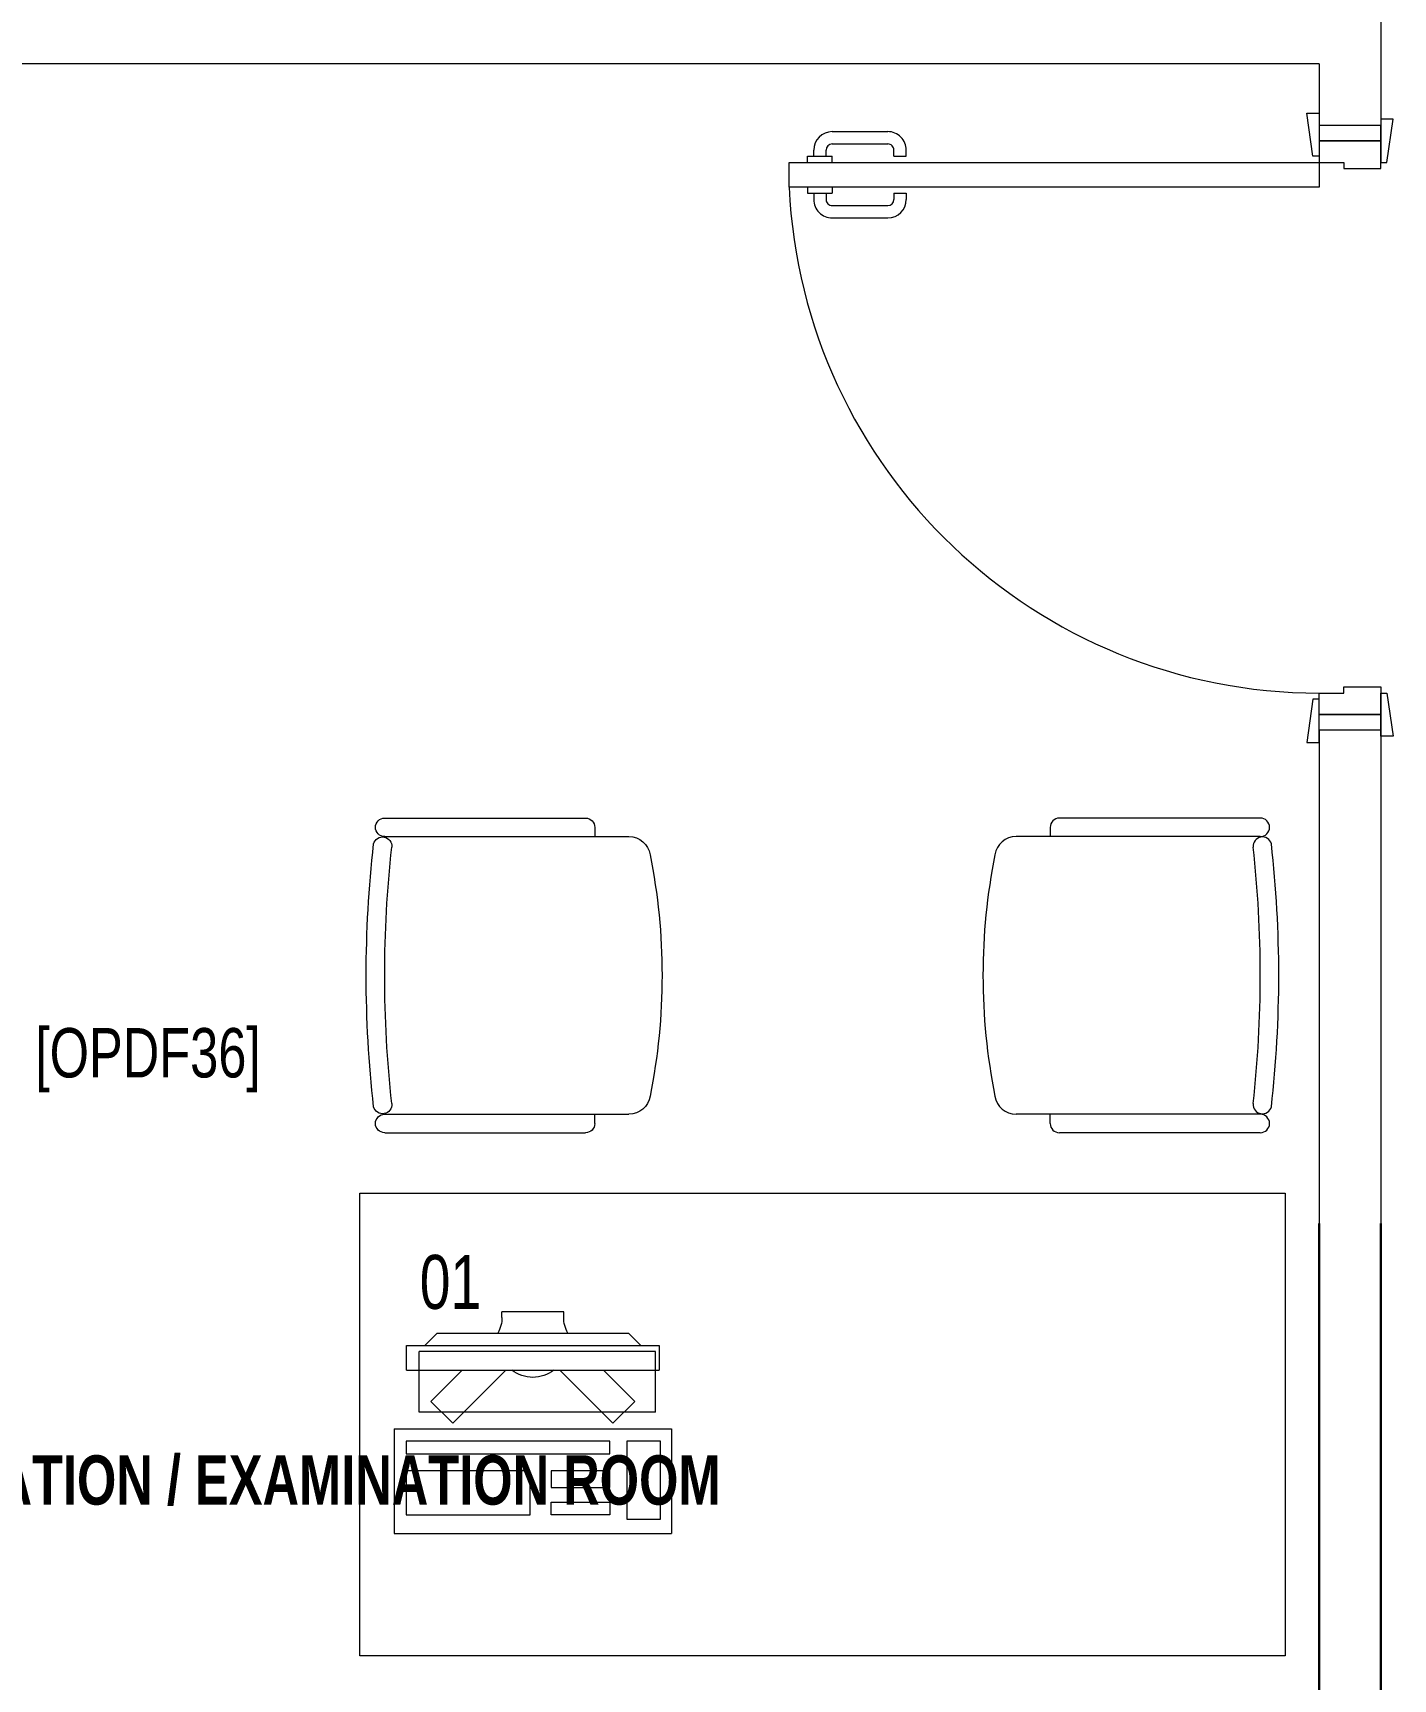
# Model space of a CAD drawing. Extents: x -234346 to 58427, y -132654 to -82394.
# Drawn here: x -31237 to -29032, y -115191 to -112523 of the extents above; entities that cross this region are included whole.
import ezdxf

# ---------------------------------------------------------------- set-up
doc = ezdxf.new("R2010")
doc.units = 0
doc.header["$LTSCALE"] = 8
for name, color, linetype, lineweight in [('72_EGR_BASE_TEXT', 9, 'Continuous', 5), ('72_EGR_EQP_TAG', 9, 'Continuous', 5), ('LOADING', 9, 'Continuous', 5), ('Walls', 9, 'Continuous', 5), ('Wooden Joinery', 9, 'Continuous', 5)]:
    doc.layers.add(name, color=color, linetype=linetype, lineweight=lineweight)
doc.layers.add('TME-NON MEDICAL FURNITURE', color=9, linetype='Continuous')
doc.layers.add('X-WHITE glass', color=9, linetype='Continuous')
doc.styles.add('X3G_ENTITY_257CFD', font='swisscl.ttf', dxfattribs={"height": 200})
doc.styles.add('X3G_ENTITY_9EC9', font='swisscl.ttf', dxfattribs={"height": 0.2})
doc.styles.add('X3G_ENTITY_9F38', font='swisscl.ttf', dxfattribs={"height": 0.2})

# ---------------------------------------------------------------- blocks, each defined once
blk = doc.blocks.new('A$C72370EFE')
at = {"layer": 'Wooden Joinery'}
for p, q in [((-0.01, -0.04), (-0.02, -0.04)), ((-0.01, -0.03), (-0.01, -0.07)), ((0, -0.03), (-0.01, -0.03)), ((0.04, -0.03), (0.05, -0.03)), ((0.05, -0.03), (0.05, -0.07)), ((0.05, -0.04), (0.06, -0.04)), ((-0.05, -0.07), (-0.05, -0.16)), ((-0.03, -0.07), (-0.03, -0.16)), ((-0.01, -0.06), (-0.02, -0.06)), ((0, -0.07), (-0.01, -0.07)), ((0.04, -0.07), (0.05, -0.07)), ((0.05, -0.06), (0.06, -0.06)), ((0.07, -0.07), (0.07, -0.16)), ((0.09, -0.07), (0.09, -0.16)), ((-0.01, -0.17), (-0.02, -0.17)), ((-0.01, -0.17), (-0.01, -0.19)), ((0.05, -0.17), (0.06, -0.17)), ((0.05, -0.17), (0.05, -0.19)), ((-0.01, -0.19), (-0.02, -0.19)), ((0.05, -0.19), (0.06, -0.19))]:
    blk.add_line(p, q, dxfattribs=at)
for centre, radius, start, end in [((-0.02, -0.07), 0.03, 90, 180), ((0.06, -0.07), 0.03, 0, 90), ((-0.02, -0.07), 0.01, 90, 180), ((0.06, -0.07), 0.01, 0, 90), ((-0.02, -0.16), 0.03, 180, 270), ((-0.02, -0.16), 0.01, 180, 270), ((0.06, -0.16), 0.01, 270, 0), ((0.06, -0.16), 0.03, 270, 0)]:
    blk.add_arc(centre, radius, start, end, dxfattribs=at)
blk = doc.blocks.new('A$C5DAD61B4')
at = {"layer": 'Wooden Joinery'}
for points in [[(80, 959.1), (80, 969.1), (10, 979.1), (10, 959.1)], [(940, 959.1), (940, 969.1), (1010, 979.1), (1010, 959.1)], [(70, 859.1), (70, 849.1), (0, 839.1), (0, 859.1)], [(120, 859.1), (120, 0), (80, 0), (80, 859.1)], [(950, 859.1), (950, 849.1), (1020, 839.1), (1020, 859.1)]]:
    blk.add_lwpolyline(points, close=True, dxfattribs=at)
for points in [[(45, 859.1), (45, 959.1), (20, 959.1), (20, 859.1), (45, 859.1)], [(45, 859.1), (80, 859.1), (80, 899.1), (90, 899.1), (90, 959.1), (45, 959.1), (45, 859.1)], [(975, 859.1), (940, 859.1), (940, 899.1), (930, 899.1), (930, 959.1), (975, 959.1), (975, 859.1)], [(975, 859.1), (975, 959.1), (1000, 959.1), (1000, 859.1), (975, 859.1)]]:
    blk.add_lwpolyline(points, dxfattribs=at)
blk.add_arc((80, 859.1), 860, 272.666, 0, dxfattribs=at)
at = {"layer": 'Wooden Joinery', "xscale": 999.9999999998854, "yscale": 999.9999999998854, "zscale": 999.9999999998854, "rotation": 180}
blk.add_blockref('A$C72370EFE', (120, 0), dxfattribs=at)
blk = doc.blocks.new('GF21016-P')
at = {"layer": 'LOADING', "extrusion": (-1.24384e-09, -1.20261e-09, -1)}
for p, q in [((0.0128, 0.0179), (0.0128, 0.4136)), ((0.4628, 0.0179), (0.4628, 0.4136)), ((-0.0022, 0.3585), (0.0128, 0.3585)), ((0.4778, 0.3585), (0.4628, 0.3585)), ((-0.0172, 0.0179), (-0.0172, 0.3435)), ((0.4928, 0.0179), (0.4928, 0.3435)), ((0.4778, 0.0029), (0.4778, 0.0029))]:
    blk.add_line(p, q, dxfattribs=at)
for centre, radius, start, end in [((-0.2378, -0.5362), 1.0036, 78.7568, 101.2432), ((-0.0478, 0.4136), 0.035, 0, 80.6557), ((-0.4278, 0.4136), 0.035, 99.3443, 180), ((0.0022, 0.3435), 0.015, 0, 90), ((-0.4778, 0.3435), 0.015, 90, 180), ((-0.0284, 0.0145), 0.015, 284.3864, 95.5209), ((-0.2378, 1.8928), 1.8749, 263.6341, 276.3659), ((-0.4471, 0.0145), 0.015, 84.4791, 255.6136), ((0.0022, 0.0179), 0.015, 270, 0), ((0.0022, 0.0179), 0.015, 180, 270), ((-0.2378, 1.8734), 1.8855, 263.5119, 276.4881), ((-0.4778, 0.0179), 0.015, 270, 0), ((-0.4778, 0.0179), 0.015, 180, 270)]:
    blk.add_arc(centre, radius, start, end, dxfattribs=at)
blk = doc.blocks.new('ITCWLS1-P')
at = {"layer": 'LOADING'}
for p, q in [((-0.2651, 0.43, 0), (-0.3051, 0.43, 0)), ((-0.3051, 0.43, 0), (-0.3051, 0.02, 0)), ((-0.2651, 0.43, 0), (-0.2651, 0.02, 0)), ((-0.17, 0.45), (-0.17, 0)), ((-0.17, 0.45), (0, 0.45)), ((-0.1496, 0.4305), (-0.1291, 0.4305)), ((-0.1291, 0.4305), (-0.1291, 0.4089)), ((0, 0.45), (0, 0)), ((-0.197, 0.4094), (-0.295, 0.4094)), ((-0.295, 0.0264), (-0.295, 0.4094)), ((-0.197, 0.0264), (-0.197, 0.4094)), ((-0.3251, 0.38, 0), (-0.3051, 0.4, 0)), ((-0.3251, 0.38, 0), (-0.3251, 0.07, 0)), ((-0.3503, 0.275), (-0.3596, 0.275)), ((-0.3596, 0.175), (-0.3596, 0.275)), ((-0.3503, 0.175), (-0.3596, 0.175)), ((-0.3251, 0.07, 0), (-0.3051, 0.05, 0)), ((-0.3051, 0.02, 0), (-0.2651, 0.02, 0)), ((-0.197, 0.0264), (-0.295, 0.0264)), ((-0.17, 0), (0, 0))]:
    blk.add_line(p, q, dxfattribs=at)
at = {"layer": 'LOADING', "extrusion": (2.48281e-10, 3.18408e-10, -1)}
for p, q in [((-0.2651, 0.3395), (-0.2144, 0.3902)), ((-0.1791, 0.3548), (-0.2144, 0.3902)), ((-0.2651, 0.2688), (-0.1791, 0.3548))]:
    blk.add_line(p, q, dxfattribs=at)
at = {"layer": 'LOADING', "extrusion": (2.48281e-10, -3.18408e-10, -1)}
for p, q in [((-0.2651, 0.1812), (-0.1791, 0.0952)), ((-0.2651, 0.1105), (-0.2144, 0.0598)), ((-0.1791, 0.0952), (-0.2144, 0.0598))]:
    blk.add_line(p, q, dxfattribs=at)
at = {"layer": 'LOADING'}
for points in [[(-0.1291, 0.4089), (-0.1291, 0.1), (-0.1496, 0.1), (-0.1496, 0.4305)], [(-0.1496, 0.1), (-0.1496, 0.1), (-0.1496, 0.1), (-0.1496, 0.1), (-0.1496, 0.1), (-0.1496, 0.1), (-0.1496, 0.1), (-0.1496, 0.1), (-0.1496, 0.1)], [(-0.1496, 0.1), (-0.1496, 0.1), (-0.1496, 0.1), (-0.1496, 0.1), (-0.1496, 0.1), (-0.1496, 0.1), (-0.1496, 0.1), (-0.1496, 0.1), (-0.1496, 0.1), (-0.1496, 0.1), (-0.1496, 0.1), (-0.1496, 0.1), (-0.1496, 0.1), (-0.1496, 0.1), (-0.1496, 0.1), (-0.1496, 0.1), (-0.1496, 0.1), (-0.1496, 0.1)], [(-0.1496, 0.1), (-0.1496, 0.1), (-0.1496, 0.1), (-0.1496, 0.1), (-0.1496, 0.1), (-0.1496, 0.1), (-0.1496, 0.1), (-0.1496, 0.1), (-0.1496, 0.1), (-0.1496, 0.1)], [(-0.1496, 0.1), (-0.1496, 0.1), (-0.1496, 0.1), (-0.1496, 0.1), (-0.1496, 0.1), (-0.1496, 0.1), (-0.1496, 0.1)], [(-0.1496, 0.1), (-0.1496, 0.1), (-0.1496, 0.1), (-0.1496, 0.1), (-0.1496, 0.1), (-0.1496, 0.1), (-0.1496, 0.1), (-0.1496, 0.1), (-0.1496, 0.1), (-0.1496, 0.1)], [(-0.1496, 0.1), (-0.1496, 0.1), (-0.1496, 0.1), (-0.1496, 0.1), (-0.1496, 0.1), (-0.1496, 0.1), (-0.1496, 0.1), (-0.1496, 0.1), (-0.1496, 0.1), (-0.1496, 0.1), (-0.1496, 0.1), (-0.1496, 0.1), (-0.1496, 0.1), (-0.1496, 0.1), (-0.1496, 0.1)], [(-0.1496, 0.1), (-0.1496, 0.1), (-0.1496, 0.1), (-0.1496, 0.1), (-0.1496, 0.1), (-0.1496, 0.1), (-0.1496, 0.1), (-0.1496, 0.1), (-0.1496, 0.1), (-0.1496, 0.1)], [(-0.1496, 0.1), (-0.1496, 0.1), (-0.1496, 0.1), (-0.1496, 0.1), (-0.1496, 0.1), (-0.1496, 0.1), (-0.1496, 0.1), (-0.1496, 0.1), (-0.1496, 0.1), (-0.1496, 0.1)], [(-0.1496, 0.1), (-0.1496, 0.1), (-0.1496, 0.1), (-0.1496, 0.1), (-0.1496, 0.1), (-0.1496, 0.1), (-0.1496, 0.1), (-0.1496, 0.1), (-0.1496, 0.1), (-0.1496, 0.1), (-0.1496, 0.1), (-0.1496, 0.1), (-0.1496, 0.1), (-0.1496, 0.1), (-0.1496, 0.1), (-0.1496, 0.1), (-0.1496, 0.1), (-0.1496, 0.1), (-0.1496, 0.1), (-0.1496, 0.1), (-0.1496, 0.1), (-0.1496, 0.1), (-0.1496, 0.1), (-0.1496, 0.1), (-0.1496, 0.1), (-0.1496, 0.1), (-0.1496, 0.1), (-0.1496, 0.1), (-0.1496, 0.1), (-0.1496, 0.1), (-0.1496, 0.1), (-0.1496, 0.1), (-0.1496, 0.1), (-0.1496, 0.1), (-0.1496, 0.1), (-0.1496, 0.1), (-0.1496, 0.1), (-0.1496, 0.1), (-0.1496, 0.1), (-0.1496, 0.1), (-0.1496, 0.1), (-0.1496, 0.1), (-0.1496, 0.1), (-0.1496, 0.1), (-0.1496, 0.1), (-0.1496, 0.1), (-0.1496, 0.1), (-0.1496, 0.1), (-0.1496, 0.1), (-0.1496, 0.1), (-0.1496, 0.1), (-0.1496, 0.1), (-0.1496, 0.1), (-0.1496, 0.1)], [(-0.1496, 0.1), (-0.1496, 0.1), (-0.1496, 0.1), (-0.1496, 0.1), (-0.1496, 0.1), (-0.1496, 0.1), (-0.1496, 0.1), (-0.1496, 0.1), (-0.1496, 0.1), (-0.1496, 0.1), (-0.1496, 0.1), (-0.1496, 0.1), (-0.1496, 0.1), (-0.1496, 0.1), (-0.1496, 0.1), (-0.1496, 0.1), (-0.1496, 0.1), (-0.1496, 0.1), (-0.1496, 0.1), (-0.1496, 0.1), (-0.1496, 0.1), (-0.1496, 0.1), (-0.1496, 0.1), (-0.1496, 0.1), (-0.1496, 0.1), (-0.1496, 0.1), (-0.1496, 0.1), (-0.1496, 0.1), (-0.1496, 0.1), (-0.1496, 0.1), (-0.1496, 0.1), (-0.1496, 0.1), (-0.1496, 0.1), (-0.1496, 0.1), (-0.1496, 0.1), (-0.1496, 0.1), (-0.1496, 0.1), (-0.1496, 0.1), (-0.1496, 0.1), (-0.1496, 0.1), (-0.1496, 0.1), (-0.1496, 0.1), (-0.1496, 0.1), (-0.1496, 0.1), (-0.1496, 0.1), (-0.1496, 0.1), (-0.1496, 0.1), (-0.1496, 0.1), (-0.1496, 0.1), (-0.1496, 0.1), (-0.1496, 0.1), (-0.1496, 0.1), (-0.1496, 0.1), (-0.1496, 0.1), (-0.1496, 0.1), (-0.1496, 0.1), (-0.1496, 0.1), (-0.1496, 0.1), (-0.1496, 0.1), (-0.1496, 0.1), (-0.1496, 0.1), (-0.1496, 0.1), (-0.1496, 0.1), (-0.1496, 0.1), (-0.1496, 0.1), (-0.1496, 0.1), (-0.1496, 0.1), (-0.1496, 0.1), (-0.1496, 0.1), (-0.1496, 0.1), (-0.1496, 0.1), (-0.1496, 0.1), (-0.1496, 0.1), (-0.1496, 0.1), (-0.1496, 0.1), (-0.1496, 0.1), (-0.1496, 0.1), (-0.1496, 0.1), (-0.1496, 0.1), (-0.1496, 0.1), (-0.1496, 0.1), (-0.1496, 0.1), (-0.1496, 0.1), (-0.1496, 0.1), (-0.1496, 0.1), (-0.1496, 0.1), (-0.1496, 0.1), (-0.1496, 0.1), (-0.1496, 0.1)], [(-0.1496, 0.1), (-0.1496, 0.1), (-0.1496, 0.1), (-0.1496, 0.1), (-0.1496, 0.1), (-0.1496, 0.1), (-0.1496, 0.1), (-0.1496, 0.1), (-0.1496, 0.1), (-0.1496, 0.1), (-0.1496, 0.1), (-0.1496, 0.1)], [(-0.1496, 0.1), (-0.1496, 0.1), (-0.1496, 0.1), (-0.1496, 0.1), (-0.1496, 0.1), (-0.1496, 0.1), (-0.1496, 0.1)], [(-0.1496, 0.1), (-0.1496, 0.1), (-0.1496, 0.1), (-0.1496, 0.1), (-0.1496, 0.1), (-0.1496, 0.1), (-0.1496, 0.1), (-0.1496, 0.1), (-0.1496, 0.1), (-0.1496, 0.1), (-0.1496, 0.1), (-0.1496, 0.1), (-0.1496, 0.1), (-0.1496, 0.1), (-0.1496, 0.1), (-0.1496, 0.1), (-0.1496, 0.1)], [(-0.1496, 0.1), (-0.1496, 0.1), (-0.1496, 0.1), (-0.1496, 0.1), (-0.1496, 0.1), (-0.1496, 0.1), (-0.1496, 0.1), (-0.1496, 0.1), (-0.1496, 0.1), (-0.1496, 0.1), (-0.1496, 0.1), (-0.1496, 0.1), (-0.1496, 0.1), (-0.1496, 0.1), (-0.1496, 0.1), (-0.1496, 0.1), (-0.1496, 0.1), (-0.1496, 0.1), (-0.1496, 0.1), (-0.1496, 0.1), (-0.1496, 0.1), (-0.1496, 0.1), (-0.1496, 0.1), (-0.1496, 0.1), (-0.1496, 0.1), (-0.1496, 0.1), (-0.1496, 0.1), (-0.1496, 0.1), (-0.1496, 0.1), (-0.1496, 0.1), (-0.1496, 0.1), (-0.1496, 0.1), (-0.1496, 0.1), (-0.1496, 0.1), (-0.1496, 0.1), (-0.1496, 0.1), (-0.1496, 0.1), (-0.1496, 0.1), (-0.1496, 0.1), (-0.1496, 0.1), (-0.1496, 0.1), (-0.1496, 0.1), (-0.1496, 0.1), (-0.1496, 0.1), (-0.1496, 0.1), (-0.1496, 0.1), (-0.1496, 0.1), (-0.1496, 0.1), (-0.1496, 0.1), (-0.1496, 0.1), (-0.1496, 0.1), (-0.1496, 0.1), (-0.1496, 0.1), (-0.1496, 0.1), (-0.1496, 0.1), (-0.1496, 0.1), (-0.1496, 0.1), (-0.1496, 0.1), (-0.1496, 0.1), (-0.1496, 0.1), (-0.1496, 0.1), (-0.1496, 0.1), (-0.1496, 0.1), (-0.1496, 0.1), (-0.1496, 0.1), (-0.1496, 0.1), (-0.1496, 0.1), (-0.1496, 0.1), (-0.1496, 0.1), (-0.1496, 0.1), (-0.1496, 0.1), (-0.1496, 0.1), (-0.1496, 0.1), (-0.1496, 0.1), (-0.1496, 0.1), (-0.1496, 0.1), (-0.1496, 0.1), (-0.1496, 0.1), (-0.1496, 0.1), (-0.1496, 0.1), (-0.1496, 0.1), (-0.1496, 0.1), (-0.1496, 0.1), (-0.1496, 0.1), (-0.1496, 0.1), (-0.1496, 0.1), (-0.1496, 0.1), (-0.1496, 0.1), (-0.1496, 0.1), (-0.1496, 0.1), (-0.1496, 0.1), (-0.1496, 0.1), (-0.1496, 0.1), (-0.1496, 0.1), (-0.1496, 0.1), (-0.1496, 0.1), (-0.1496, 0.1), (-0.1496, 0.1), (-0.1496, 0.1), (-0.1496, 0.1), (-0.1496, 0.1), (-0.1496, 0.1), (-0.1496, 0.1), (-0.1496, 0.1), (-0.1496, 0.1), (-0.1496, 0.1), (-0.1496, 0.1), (-0.1496, 0.1), (-0.1496, 0.1), (-0.1496, 0.1), (-0.1496, 0.1)], [(-0.1496, 0.1), (-0.1496, 0.1), (-0.1496, 0.1), (-0.1496, 0.1), (-0.1496, 0.1), (-0.1496, 0.1), (-0.1496, 0.1), (-0.1496, 0.1)]]:
    blk.add_lwpolyline(points, dxfattribs=at)
for points in [[(-0.1019, 0.4305), (-0.0304, 0.4305), (-0.0304, 0.2294), (-0.1019, 0.2294)], [(-0.1019, 0.1954), (-0.0747, 0.1954), (-0.0747, 0.1), (-0.1019, 0.1)], [(-0.0304, 0.1954), (-0.0508, 0.1954), (-0.0508, 0.1), (-0.0304, 0.1)], [(-0.1496, 0.1), (-0.1496, 0.1), (-0.1496, 0.1), (-0.1496, 0.1), (-0.1496, 0.1), (-0.1496, 0.1), (-0.1496, 0.1), (-0.1496, 0.1), (-0.1496, 0.1), (-0.1496, 0.1), (-0.1496, 0.1), (-0.1496, 0.1), (-0.1496, 0.1), (-0.1496, 0.1), (-0.1496, 0.1), (-0.1496, 0.1), (-0.1496, 0.1), (-0.1496, 0.1), (-0.1496, 0.1), (-0.1496, 0.1), (-0.1496, 0.1), (-0.1496, 0.1), (-0.1496, 0.1), (-0.1496, 0.1), (-0.1496, 0.1), (-0.1496, 0.1), (-0.1496, 0.1), (-0.1496, 0.1), (-0.1496, 0.1), (-0.1496, 0.1), (-0.1496, 0.1), (-0.1496, 0.1), (-0.1496, 0.1), (-0.1496, 0.1), (-0.1496, 0.1), (-0.1496, 0.1), (-0.1496, 0.1), (-0.1496, 0.1), (-0.1496, 0.1), (-0.1496, 0.1), (-0.1496, 0.1), (-0.1496, 0.1), (-0.1496, 0.1), (-0.1496, 0.1), (-0.1496, 0.1), (-0.1496, 0.1), (-0.1496, 0.1), (-0.1496, 0.1), (-0.1496, 0.1), (-0.1496, 0.1), (-0.1496, 0.1), (-0.1496, 0.1), (-0.1496, 0.1), (-0.1496, 0.1), (-0.1496, 0.1), (-0.1496, 0.1), (-0.1496, 0.1), (-0.1496, 0.1), (-0.1496, 0.1), (-0.1496, 0.1), (-0.1496, 0.1), (-0.1496, 0.1), (-0.1496, 0.1), (-0.1496, 0.1), (-0.1496, 0.1), (-0.1496, 0.1), (-0.1496, 0.1), (-0.1496, 0.1), (-0.1496, 0.1), (-0.1496, 0.1), (-0.1496, 0.1), (-0.1496, 0.1), (-0.1496, 0.1), (-0.1496, 0.1), (-0.1496, 0.1), (-0.1496, 0.1), (-0.1496, 0.1), (-0.1496, 0.1), (-0.1496, 0.1), (-0.1496, 0.1), (-0.1496, 0.1), (-0.1496, 0.1), (-0.1496, 0.1), (-0.1496, 0.1), (-0.1496, 0.1), (-0.1496, 0.1), (-0.1496, 0.1), (-0.1496, 0.1), (-0.1496, 0.1), (-0.1496, 0.1), (-0.1496, 0.1), (-0.1496, 0.1), (-0.1496, 0.1), (-0.1496, 0.1), (-0.1496, 0.1), (-0.1496, 0.1), (-0.1496, 0.1), (-0.1496, 0.1), (-0.1496, 0.1), (-0.1496, 0.1), (-0.1496, 0.1), (-0.1496, 0.1), (-0.1496, 0.1), (-0.1496, 0.1), (-0.1496, 0.1), (-0.1496, 0.1), (-0.1496, 0.1), (-0.1496, 0.1), (-0.1496, 0.1), (-0.1496, 0.1), (-0.1496, 0.1), (-0.1496, 0.1), (-0.1496, 0.1), (-0.1496, 0.1), (-0.1496, 0.1), (-0.1496, 0.1), (-0.1496, 0.1), (-0.1496, 0.1), (-0.1496, 0.1), (-0.1496, 0.1), (-0.1496, 0.1), (-0.1496, 0.1), (-0.1496, 0.1), (-0.1496, 0.1), (-0.1496, 0.1), (-0.1496, 0.1), (-0.1496, 0.1), (-0.1496, 0.1), (-0.1496, 0.1), (-0.1496, 0.1), (-0.1496, 0.1), (-0.1496, 0.1), (-0.1496, 0.1), (-0.1496, 0.1), (-0.1496, 0.1), (-0.1496, 0.1), (-0.1496, 0.1), (-0.1496, 0.1), (-0.1496, 0.1), (-0.1496, 0.1), (-0.1496, 0.1), (-0.1496, 0.1), (-0.1496, 0.1), (-0.1496, 0.1), (-0.1496, 0.1), (-0.1496, 0.1), (-0.1496, 0.1), (-0.1496, 0.1), (-0.1496, 0.1), (-0.1496, 0.1), (-0.1496, 0.1), (-0.1496, 0.1), (-0.1496, 0.1), (-0.1496, 0.1), (-0.1496, 0.1), (-0.1496, 0.1), (-0.1496, 0.1), (-0.1496, 0.1), (-0.1496, 0.1), (-0.1496, 0.1), (-0.1496, 0.1), (-0.1496, 0.1), (-0.1496, 0.1), (-0.1496, 0.1), (-0.1496, 0.1), (-0.1496, 0.1), (-0.1496, 0.1), (-0.1496, 0.1), (-0.1496, 0.1), (-0.1496, 0.1), (-0.1496, 0.1), (-0.1496, 0.1), (-0.1496, 0.1), (-0.1496, 0.1), (-0.1496, 0.1), (-0.1496, 0.1), (-0.1496, 0.1), (-0.1496, 0.1), (-0.1496, 0.1), (-0.1496, 0.1), (-0.1496, 0.1), (-0.1496, 0.1), (-0.1496, 0.1), (-0.1496, 0.1), (-0.1496, 0.1), (-0.1496, 0.1), (-0.1496, 0.1), (-0.1496, 0.1), (-0.1496, 0.1), (-0.1496, 0.1), (-0.1496, 0.1), (-0.1496, 0.1), (-0.1496, 0.1), (-0.1496, 0.1), (-0.1496, 0.1), (-0.1496, 0.1), (-0.1496, 0.1), (-0.1496, 0.1), (-0.1496, 0.1), (-0.1496, 0.1), (-0.1496, 0.1), (-0.1496, 0.1), (-0.1496, 0.1), (-0.1496, 0.1), (-0.1496, 0.1), (-0.1496, 0.1), (-0.1496, 0.1), (-0.1496, 0.1), (-0.1496, 0.1), (-0.1496, 0.1), (-0.1496, 0.1), (-0.1496, 0.1), (-0.1496, 0.1), (-0.1496, 0.1), (-0.1496, 0.1), (-0.1496, 0.1), (-0.1496, 0.1), (-0.1496, 0.1), (-0.1496, 0.1), (-0.1496, 0.1), (-0.1496, 0.1), (-0.1496, 0.1), (-0.1496, 0.1), (-0.1496, 0.1), (-0.1496, 0.1), (-0.1496, 0.1), (-0.1496, 0.1), (-0.1496, 0.1), (-0.1496, 0.1), (-0.1496, 0.1), (-0.1496, 0.1), (-0.1496, 0.1), (-0.1496, 0.1), (-0.1496, 0.1), (-0.1496, 0.1), (-0.1496, 0.1), (-0.1496, 0.1), (-0.1496, 0.1), (-0.1496, 0.1), (-0.1496, 0.1), (-0.1496, 0.1), (-0.1496, 0.1), (-0.1496, 0.1), (-0.1496, 0.1), (-0.1496, 0.1), (-0.1496, 0.1), (-0.1496, 0.1), (-0.1496, 0.1), (-0.1496, 0.1), (-0.1496, 0.1), (-0.1496, 0.1), (-0.1496, 0.1), (-0.1496, 0.1), (-0.1496, 0.1), (-0.1496, 0.1), (-0.1496, 0.1), (-0.1496, 0.1), (-0.1496, 0.1), (-0.1496, 0.1), (-0.1496, 0.1), (-0.1496, 0.1), (-0.1496, 0.1), (-0.1496, 0.1), (-0.1496, 0.1), (-0.1496, 0.1), (-0.1496, 0.1), (-0.1496, 0.1), (-0.1496, 0.1), (-0.1496, 0.1), (-0.1496, 0.1), (-0.1496, 0.1), (-0.1496, 0.1), (-0.1496, 0.1), (-0.1496, 0.1), (-0.1496, 0.1), (-0.1496, 0.1), (-0.1496, 0.1)], [(-0.1496, 0.1), (-0.1496, 0.1), (-0.1496, 0.1), (-0.1496, 0.1), (-0.1496, 0.1), (-0.1496, 0.1), (-0.1496, 0.1), (-0.1496, 0.1), (-0.1496, 0.1), (-0.1496, 0.1), (-0.1496, 0.1), (-0.1496, 0.1), (-0.1496, 0.1), (-0.1496, 0.1), (-0.1496, 0.1), (-0.1496, 0.1), (-0.1496, 0.1), (-0.1496, 0.1), (-0.1496, 0.1), (-0.1496, 0.1), (-0.1496, 0.1), (-0.1496, 0.1), (-0.1496, 0.1), (-0.1496, 0.1), (-0.1496, 0.1), (-0.1496, 0.1), (-0.1496, 0.1), (-0.1496, 0.1), (-0.1496, 0.1), (-0.1496, 0.1), (-0.1496, 0.1), (-0.1496, 0.1), (-0.1496, 0.1), (-0.1496, 0.1), (-0.1496, 0.1), (-0.1496, 0.1), (-0.1496, 0.1), (-0.1496, 0.1), (-0.1496, 0.1), (-0.1496, 0.1), (-0.1496, 0.1), (-0.1496, 0.1), (-0.1496, 0.1), (-0.1496, 0.1), (-0.1496, 0.1), (-0.1496, 0.1), (-0.1496, 0.1), (-0.1496, 0.1), (-0.1496, 0.1), (-0.1496, 0.1), (-0.1496, 0.1), (-0.1496, 0.1), (-0.1496, 0.1), (-0.1496, 0.1), (-0.1496, 0.1), (-0.1496, 0.1), (-0.1496, 0.1), (-0.1496, 0.1), (-0.1496, 0.1), (-0.1496, 0.1), (-0.1496, 0.1), (-0.1496, 0.1), (-0.1496, 0.1), (-0.1496, 0.1), (-0.1496, 0.1), (-0.1496, 0.1), (-0.1496, 0.1), (-0.1496, 0.1), (-0.1496, 0.1), (-0.1496, 0.1), (-0.1496, 0.1), (-0.1496, 0.1), (-0.1496, 0.1), (-0.1496, 0.1), (-0.1496, 0.1), (-0.1496, 0.1), (-0.1496, 0.1), (-0.1496, 0.1), (-0.1496, 0.1), (-0.1496, 0.1), (-0.1496, 0.1), (-0.1496, 0.1), (-0.1496, 0.1), (-0.1496, 0.1), (-0.1496, 0.1), (-0.1496, 0.1), (-0.1496, 0.1), (-0.1496, 0.1), (-0.1496, 0.1), (-0.1496, 0.1), (-0.1496, 0.1), (-0.1496, 0.1), (-0.1496, 0.1), (-0.1496, 0.1), (-0.1496, 0.1), (-0.1496, 0.1), (-0.1496, 0.1), (-0.1496, 0.1), (-0.1496, 0.1), (-0.1496, 0.1), (-0.1496, 0.1), (-0.1496, 0.1), (-0.1496, 0.1), (-0.1496, 0.1), (-0.1496, 0.1), (-0.1496, 0.1), (-0.1496, 0.1), (-0.1496, 0.1), (-0.1496, 0.1), (-0.1496, 0.1), (-0.1496, 0.1), (-0.1496, 0.1), (-0.1496, 0.1), (-0.1496, 0.1), (-0.1496, 0.1), (-0.1496, 0.1), (-0.1496, 0.1), (-0.1496, 0.1), (-0.1496, 0.1), (-0.1496, 0.1), (-0.1496, 0.1), (-0.1496, 0.1), (-0.1496, 0.1), (-0.1496, 0.1), (-0.1496, 0.1), (-0.1496, 0.1), (-0.1496, 0.1), (-0.1496, 0.1), (-0.1496, 0.1), (-0.1496, 0.1), (-0.1496, 0.1), (-0.1496, 0.1), (-0.1496, 0.1), (-0.1496, 0.1), (-0.1496, 0.1), (-0.1496, 0.1), (-0.1496, 0.1), (-0.1496, 0.1), (-0.1496, 0.1), (-0.1496, 0.1), (-0.1496, 0.1), (-0.1496, 0.1), (-0.1496, 0.1), (-0.1496, 0.1), (-0.1496, 0.1), (-0.1496, 0.1), (-0.1496, 0.1), (-0.1496, 0.1), (-0.1496, 0.1), (-0.1496, 0.1), (-0.1496, 0.1), (-0.1496, 0.1), (-0.1496, 0.1), (-0.1496, 0.1), (-0.1496, 0.1), (-0.1496, 0.1), (-0.1496, 0.1), (-0.1496, 0.1), (-0.1496, 0.1), (-0.1496, 0.1), (-0.1496, 0.1), (-0.1496, 0.1), (-0.1496, 0.1), (-0.1496, 0.1), (-0.1496, 0.1), (-0.1496, 0.1), (-0.1496, 0.1), (-0.1496, 0.1), (-0.1496, 0.1), (-0.1496, 0.1), (-0.1496, 0.1), (-0.1496, 0.1), (-0.1496, 0.1), (-0.1496, 0.1), (-0.1496, 0.1), (-0.1496, 0.1), (-0.1496, 0.1), (-0.1496, 0.1), (-0.1496, 0.1), (-0.1496, 0.1), (-0.1496, 0.1), (-0.1496, 0.1), (-0.1496, 0.1), (-0.1496, 0.1), (-0.1496, 0.1), (-0.1496, 0.1), (-0.1496, 0.1), (-0.1496, 0.1), (-0.1496, 0.1), (-0.1496, 0.1), (-0.1496, 0.1), (-0.1496, 0.1), (-0.1496, 0.1), (-0.1496, 0.1), (-0.1496, 0.1), (-0.1496, 0.1), (-0.1496, 0.1), (-0.1496, 0.1), (-0.1496, 0.1), (-0.1496, 0.1), (-0.1496, 0.1), (-0.1496, 0.1), (-0.1496, 0.1), (-0.1496, 0.1), (-0.1496, 0.1), (-0.1496, 0.1), (-0.1496, 0.1), (-0.1496, 0.1), (-0.1496, 0.1), (-0.1496, 0.1), (-0.1496, 0.1), (-0.1496, 0.1), (-0.1496, 0.1), (-0.1496, 0.1)], [(-0.1496, 0.1), (-0.1496, 0.1), (-0.1496, 0.1), (-0.1496, 0.1), (-0.1496, 0.1), (-0.1496, 0.1), (-0.1496, 0.1), (-0.1496, 0.1), (-0.1496, 0.1), (-0.1496, 0.1), (-0.1496, 0.1), (-0.1496, 0.1), (-0.1496, 0.1), (-0.1496, 0.1), (-0.1496, 0.1), (-0.1496, 0.1), (-0.1496, 0.1), (-0.1496, 0.1), (-0.1496, 0.1), (-0.1496, 0.1), (-0.1496, 0.1), (-0.1496, 0.1), (-0.1496, 0.1), (-0.1496, 0.1), (-0.1496, 0.1), (-0.1496, 0.1), (-0.1496, 0.1), (-0.1496, 0.1), (-0.1496, 0.1), (-0.1496, 0.1), (-0.1496, 0.1), (-0.1496, 0.1), (-0.1496, 0.1), (-0.1496, 0.1), (-0.1496, 0.1), (-0.1496, 0.1), (-0.1496, 0.1), (-0.1496, 0.1), (-0.1496, 0.1), (-0.1496, 0.1), (-0.1496, 0.1), (-0.1496, 0.1), (-0.1496, 0.1), (-0.1496, 0.1), (-0.1496, 0.1), (-0.1496, 0.1), (-0.1496, 0.1), (-0.1496, 0.1), (-0.1496, 0.1), (-0.1496, 0.1), (-0.1496, 0.1), (-0.1496, 0.1), (-0.1496, 0.1), (-0.1496, 0.1), (-0.1496, 0.1), (-0.1496, 0.1), (-0.1496, 0.1), (-0.1496, 0.1), (-0.1496, 0.1), (-0.1496, 0.1), (-0.1496, 0.1), (-0.1496, 0.1), (-0.1496, 0.1), (-0.1496, 0.1), (-0.1496, 0.1), (-0.1496, 0.1), (-0.1496, 0.1), (-0.1496, 0.1), (-0.1496, 0.1), (-0.1496, 0.1), (-0.1496, 0.1), (-0.1496, 0.1), (-0.1496, 0.1), (-0.1496, 0.1), (-0.1496, 0.1), (-0.1496, 0.1), (-0.1496, 0.1), (-0.1496, 0.1), (-0.1496, 0.1), (-0.1496, 0.1), (-0.1496, 0.1), (-0.1496, 0.1), (-0.1496, 0.1), (-0.1496, 0.1), (-0.1496, 0.1), (-0.1496, 0.1), (-0.1496, 0.1), (-0.1496, 0.1), (-0.1496, 0.1), (-0.1496, 0.1), (-0.1496, 0.1), (-0.1496, 0.1), (-0.1496, 0.1), (-0.1496, 0.1), (-0.1496, 0.1), (-0.1496, 0.1), (-0.1496, 0.1), (-0.1496, 0.1), (-0.1496, 0.1), (-0.1496, 0.1), (-0.1496, 0.1), (-0.1496, 0.1), (-0.1496, 0.1), (-0.1496, 0.1), (-0.1496, 0.1), (-0.1496, 0.1), (-0.1496, 0.1), (-0.1496, 0.1), (-0.1496, 0.1), (-0.1496, 0.1), (-0.1496, 0.1), (-0.1496, 0.1), (-0.1496, 0.1), (-0.1496, 0.1), (-0.1496, 0.1), (-0.1496, 0.1), (-0.1496, 0.1), (-0.1496, 0.1), (-0.1496, 0.1), (-0.1496, 0.1), (-0.1496, 0.1), (-0.1496, 0.1), (-0.1496, 0.1), (-0.1496, 0.1), (-0.1496, 0.1), (-0.1496, 0.1), (-0.1496, 0.1), (-0.1496, 0.1), (-0.1496, 0.1), (-0.1496, 0.1), (-0.1496, 0.1), (-0.1496, 0.1), (-0.1496, 0.1), (-0.1496, 0.1), (-0.1496, 0.1), (-0.1496, 0.1), (-0.1496, 0.1), (-0.1496, 0.1), (-0.1496, 0.1), (-0.1496, 0.1), (-0.1496, 0.1), (-0.1496, 0.1), (-0.1496, 0.1), (-0.1496, 0.1), (-0.1496, 0.1), (-0.1496, 0.1), (-0.1496, 0.1), (-0.1496, 0.1), (-0.1496, 0.1), (-0.1496, 0.1), (-0.1496, 0.1), (-0.1496, 0.1), (-0.1496, 0.1), (-0.1496, 0.1), (-0.1496, 0.1), (-0.1496, 0.1), (-0.1496, 0.1), (-0.1496, 0.1), (-0.1496, 0.1), (-0.1496, 0.1), (-0.1496, 0.1), (-0.1496, 0.1), (-0.1496, 0.1), (-0.1496, 0.1), (-0.1496, 0.1), (-0.1496, 0.1), (-0.1496, 0.1), (-0.1496, 0.1), (-0.1496, 0.1), (-0.1496, 0.1), (-0.1496, 0.1), (-0.1496, 0.1), (-0.1496, 0.1), (-0.1496, 0.1), (-0.1496, 0.1), (-0.1496, 0.1), (-0.1496, 0.1), (-0.1496, 0.1), (-0.1496, 0.1), (-0.1496, 0.1), (-0.1496, 0.1), (-0.1496, 0.1), (-0.1496, 0.1), (-0.1496, 0.1), (-0.1496, 0.1), (-0.1496, 0.1), (-0.1496, 0.1), (-0.1496, 0.1), (-0.1496, 0.1), (-0.1496, 0.1), (-0.1496, 0.1), (-0.1496, 0.1), (-0.1496, 0.1), (-0.1496, 0.1), (-0.1496, 0.1), (-0.1496, 0.1), (-0.1496, 0.1), (-0.1496, 0.1), (-0.1496, 0.1), (-0.1496, 0.1), (-0.1496, 0.1), (-0.1496, 0.1), (-0.1496, 0.1), (-0.1496, 0.1), (-0.1496, 0.1), (-0.1496, 0.1), (-0.1496, 0.1), (-0.1496, 0.1), (-0.1496, 0.1), (-0.1496, 0.1), (-0.1496, 0.1), (-0.1496, 0.1), (-0.1496, 0.1), (-0.1496, 0.1), (-0.1496, 0.1), (-0.1496, 0.1), (-0.1496, 0.1), (-0.1496, 0.1), (-0.1496, 0.1)], [(-0.1496, 0.0727), (-0.0236, 0.0727), (-0.0236, 0.0182), (-0.1496, 0.0182)]]:
    blk.add_lwpolyline(points, close=True, dxfattribs=at)
for centre, radius, start, end in [((-0.3503, 0.325), 0.05, 270, 300.3093), ((-0.3089, 0.225), 0.0556, 321.9431, 38.0569), ((-0.3503, 0.125), 0.05, 59.6907, 90)]:
    blk.add_arc(centre, radius, start, end, dxfattribs=at)
blk = doc.blocks.new('1stF')
at = {"layer": 'LOADING', "color": 9, "elevation": 0.1}
blk.add_lwpolyline([(-30707.2, -115153.2), (-30707.2, -114403.2), (-29207.2, -114403.2), (-29207.2, -115153.2)], close=True, dxfattribs=at)
at = {"layer": 'Walls', "color": 9}
for p, q in [((-29052.3, -112332.6, 0.1), (-29052.3, -112672.6, 0.1)), ((-29152.3, -112572.6, 0.1), (-33352.3, -112572.6, 0.1)), ((-29152.3, -112572.6, 0.1), (-29152.3, -112672.6, 0.1)), ((-29052.3, -112672.6, 0.1), (-29152.3, -112672.6, 0.1)), ((-29152.3, -113652.6, 0.1), (-29152.3, -115862.6, 0.1)), ((-29052.3, -113652.6, 0.1), (-29152.3, -113652.6, 0.1)), ((-29152.3, -113652.6, 0.1), (-29152.3, -114452.6, 0.1)), ((-29052.3, -113652.6, 0.1), (-29052.3, -115862.6, 0.1)), ((-29052.3, -113652.6, 0.1), (-29052.3, -114452.6, 0.1))]:
    blk.add_line(p, q, dxfattribs=at)
at = {"layer": 'X-WHITE glass', "color": 9, "lineweight": 30, "ltscale": 6}
for p, q in [((-29152.3, -114452.6, 0.1), (-29152.3, -115862.6, 0.1)), ((-29052.3, -114452.6, 0.1), (-29052.3, -115862.6, 0.1))]:
    blk.add_line(p, q, dxfattribs=at)
at = {"layer": 'LOADING', "color": 9, "extrusion": (-1.93992e-16, -8.01373e-06, 1), "xscale": -1000.000000000013, "yscale": 1000.000000000013, "zscale": 1000.000000000013, "rotation": 90}
blk.add_blockref('ITCWLS1-P', (-30201.8, -114955.1, 1), dxfattribs=at)
at = {"layer": 'TME-NON MEDICAL FURNITURE', "color": 9, "extrusion": (-1.86519e-05, -4.75185e-05, 1), "xscale": 1000.000000000005, "yscale": 1000.000000000005, "zscale": -1000.000000000001, "rotation": 269.9999749024567}
blk.add_blockref('GF21016-P', (-30684.8, -113812.5, 6), dxfattribs=at)
at = {"layer": 'TME-NON MEDICAL FURNITURE', "color": 9, "extrusion": (1.86519e-05, -4.75185e-05, 1), "xscale": -1000.000000000005, "yscale": 1000.000000000005, "zscale": -1000.000000000005, "rotation": 90.00002509754324}
blk.add_blockref('GF21016-P', (-29229.7, -113812.5, 4.9), dxfattribs=at)
at = {"layer": 'Wooden Joinery', "color": 9, "rotation": 270}
blk.add_blockref('A$C5DAD61B4', (-30011.4, -112652.6, 0.1), dxfattribs=at)
at = {"layer": '72_EGR_BASE_TEXT', "color": 9, "insert": (-31050.6, -114135.7, 0.1), "char_height": 80, "attachment_point": 2, "style": 'X3G_ENTITY_9F38'}
blk.add_mtext('[OPDF36]', dxfattribs=at)
at = {"layer": '72_EGR_BASE_TEXT', "color": 9, "insert": (-31338.8, -114828.2, 0.2), "char_height": 80, "width": 4223.97, "attachment_point": 2, "style": 'X3G_ENTITY_9EC9'}
blk.add_mtext('{\\fSwis721 LtCn BT|b1|i0|c0|p34;EAR, NOSE, THROAT CONSULTATION / EXAMINATION ROOM}', dxfattribs=at)
at = {"layer": '72_EGR_EQP_TAG', "color": 9, "insert": (-30560.3, -114503.4, 0.1), "char_height": 87.47, "attachment_point": 2, "style": 'X3G_ENTITY_257CFD'}
blk.add_mtext('01', dxfattribs=at)

msp = doc.modelspace()

# ---------------------------------------------------------------- block references
at = {"layer": '72_EGR_EQP_TAG'}
msp.add_blockref('1stF', (0, 0), dxfattribs=at)

doc.saveas('drawing.dxf')
